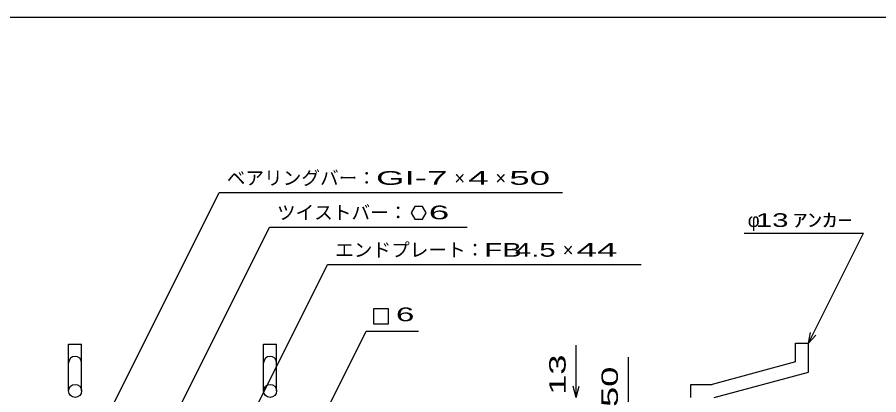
# Model space of a CAD drawing. Units: millimetres, scale not verified. Extents: x -1456 to 1389, y -1026 to 839.
# Drawn here: x -847 to 76, y 434 to 839 of the extents above; entities that cross this region are included whole.
import ezdxf
from ezdxf.enums import TextEntityAlignment as Align

# ---------------------------------------------------------------- set-up
doc = ezdxf.new("R2010")
doc.units = ezdxf.units.MM
doc.header["$LTSCALE"] = 8
for name, color, linetype, lineweight in [('0_2', 150, 'Continuous', 25), ('19', 6, 'Continuous', 25), ('22', 4, 'Continuous', 25)]:
    doc.layers.add(name, color=color, linetype=linetype, lineweight=lineweight)
doc.styles.add('ベクトル', font='')
doc.styles.get('ベクトル').set_extended_font_data('ベクトル')

msp = doc.modelspace()

# ---------------------------------------------------------------- linework, layer by layer
at = {"layer": '0_2'}
msp.add_line((-1379.2, 838.8), (1388.8, 838.8), dxfattribs=at)
at = {"layer": '19'}
for p, q in [((-13, 489.5), (1, 489.5)), ((-13, 469.5), (-13, 489.5)), ((1, 458.5), (1, 489.5)), ((-792, 438.5), (-792, 488.5)), ((-792, 488.5), (-778, 488.5)), ((-778, 438.5), (-778, 488.5)), ((-583, 438.5), (-583, 488.5)), ((-583, 488.5), (-569, 488.5)), ((-569, 438.5), (-569, 488.5)), ((-13, 469.5), (-102, 445.5)), ((-100, 431.5), (1, 458.5)), ((-125, 445.5), (-102, 445.5)), ((-125, 431.5), (-125, 445.5))]:
    msp.add_line(p, q, dxfattribs=at)
for centre in [(-785, 438.5), (-576, 438.5)]:
    msp.add_circle(centre, 7, dxfattribs=at)
for centre in [(-785, 468.5), (-576, 468.5)]:
    msp.add_arc(centre, 7, 0, 180, dxfattribs=at)
at = {"layer": '22'}
for p, q in [((-782.7, 346.5), (-630.45, 651)), ((-630.45, 651), (-262.45, 651)), ((-420.7, 636.212), (-424.7, 629.284)), ((-424.7, 629.284), (-420.7, 622.356)), ((-412.7, 636.212), (-420.7, 636.212)), ((-408.7, 629.2), (-412.7, 636.212)), ((-412.7, 622.356), (-408.7, 629.284)), ((-420.7, 622.356), (-412.7, 622.356)), ((-697.95, 371.5), (-576.7, 614)), ((-576.7, 614), (-364.7, 614)), ((-68, 607.5), (60, 607.5)), ((1, 489.5), (60, 607.5)), ((-592.05, 418.5), (-514.3, 574)), ((-514.3, 574), (-178.3, 574)), ((-449, 526.5), (-465, 526.5)), ((-465, 526.5), (-465, 510.5)), ((-449, 510.5), (-449, 526.5)), ((-465, 510.5), (-449, 510.5)), ((-525, 398.5), (-473, 502.5)), ((-473, 502.5), (-417, 502.5)), ((1, 489.5), (3.4, 501.18)), ((1, 489.5), (9, 498.3)), ((-248, 431.5), (-248, 487.5)), ((-192, 418.5), (-192, 474.5)), ((-248, 431.5), (-251.2, 443.5)), ((-248, 431.5), (-244.8, 443.5))]:
    msp.add_line(p, q, dxfattribs=at)

# ---------------------------------------------------------------- texts
at = {"layer": '22', "color": 2, "style": 'ベクトル'}
for s, p in [('ベアリングバー：', (-622.45, 666.6)), ('×', (-378.45, 666.6)), ('×', (-334.45, 666.6)), ('ツイストバー：', (-568.7, 629.6)), ('φ', (-64, 621.5)), ('エンドプレート：', (-506.3, 589.6)), ('×', (-262.3, 589.6))]:
    msp.add_text(s, height=14.66, dxfattribs=at).set_placement(p, align=Align.MIDDLE_LEFT)
for s, width, p in [('GI-', 2, (-462.45, 666.6)), (' 50 ', 2, (-330.45, 666.6)), (' 7 ', 2, (-418.45, 666.6)), (' 4 ', 2, (-374.45, 666.6)), (' 6 ', 2, (-416.7, 629.684)), (' 13 ', 1.6, (-64, 621.5)), ('ｱﾝｶｰ', 1.6, (-16, 621.5)), ('FB', 1.6, (-346.3, 589.6)), (' 4.5 ', 1.6, (-322.3, 589.6)), (' 44 ', 2, (-258.3, 589.6)), ('6', 1.8, (-441, 520.5))]:
    msp.add_text(s, height=14.66, dxfattribs=dict(at, width=width)).set_placement(p, align=Align.MIDDLE_LEFT)
at = {"layer": '22', "color": 2, "style": 'ベクトル', "width": 1.65}
for s, p in [(' 13 ', (-268, 423.5)), (' 50 ', (-212, 410.5))]:
    msp.add_text(s, height=17.6, rotation=90, dxfattribs=at).set_placement(p, align=Align.MIDDLE_LEFT)

doc.saveas('drawing.dxf')
